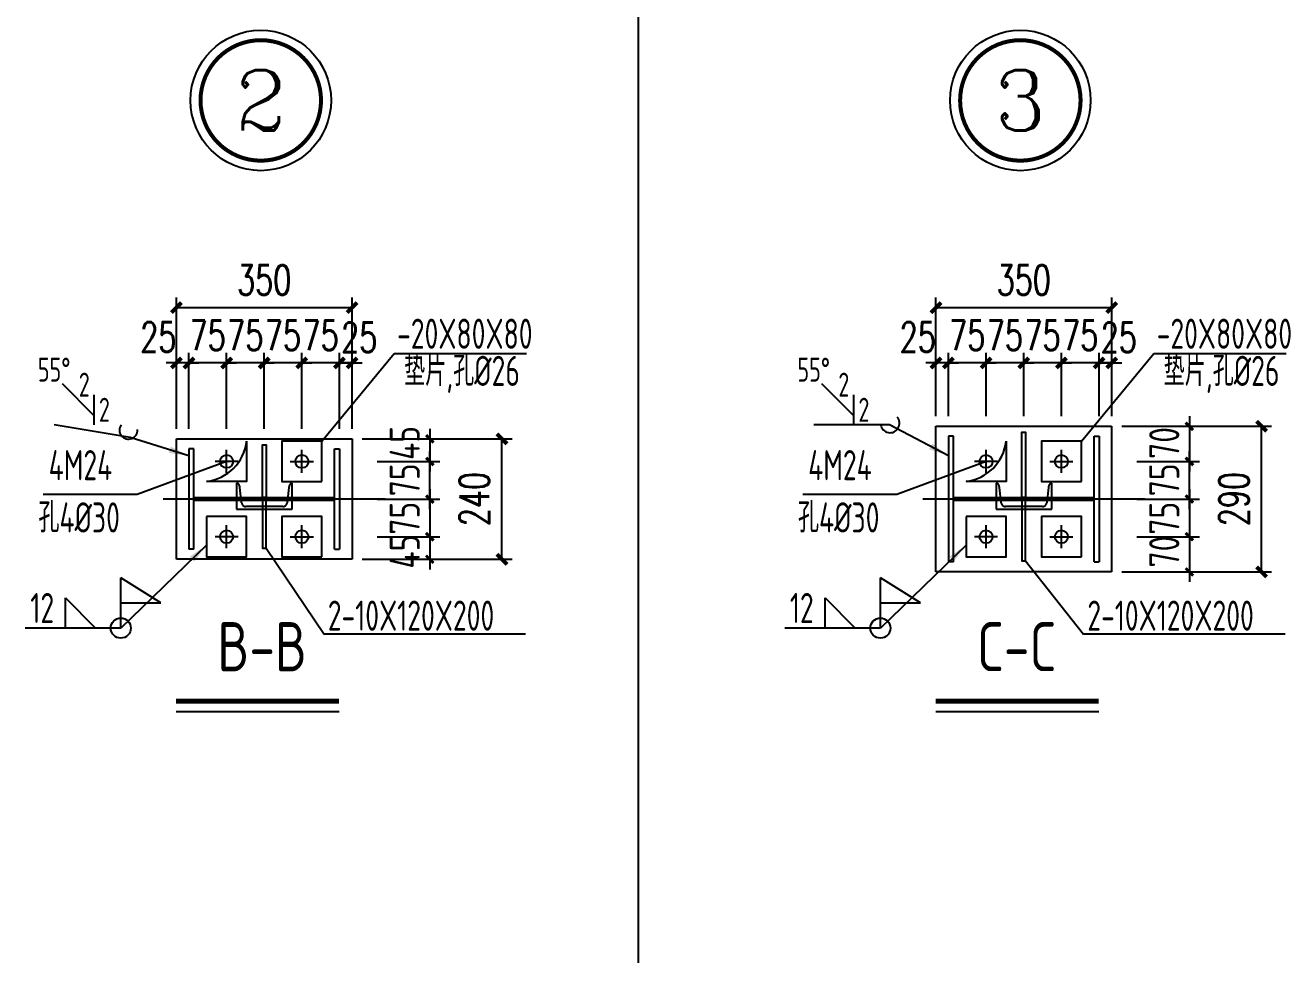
# Model space of a CAD drawing. Extents: x 180850 to 1399066, y 48356 to 327880.
# Drawn here: x 1361538 to 1374140, y 181713 to 191050 of the extents above; entities that cross this region are included whole.
import ezdxf
from ezdxf.enums import TextEntityAlignment as Align

# ---------------------------------------------------------------- set-up
doc = ezdxf.new("R2010")
doc.units = 0
doc.header["$LTSCALE"] = 1000
doc.linetypes.add('ACAD_ISO02W100', pattern=[15, 12, -3])
for name, color, linetype in [('AXIS', 3, 'Continuous'), ('DOTE', 1, 'Continuous'), ('GZ', 50, 'Continuous'), ('HfText', 7, 'Continuous'), ('NUM', 7, 'Continuous'), ('PUB_TEXT', 7, 'Continuous'), ('PZ', 202, 'Continuous'), ('TEXT', 7, 'Continuous'), ('THIN', 7, 'Continuous'), ('WELD', 7, 'Continuous'), ('引线', 3, 'Continuous'), ('虚线', 4, 'ACAD_ISO02W100')]:
    doc.layers.add(name, color=color, linetype=linetype)
doc.styles.add('_TCH_DIM_T3', font='SIMPLEX', dxfattribs={"width": 0.705882, "bigfont": 'GBCBIG'})
doc.styles.add('C', font='tssdeng.shx', dxfattribs={"height": 3, "bigfont": 'tssdchn.shx'})
doc.styles.add('COMPLEX', font='COMPLEX')
doc.styles.get("Standard").update_dxf_attribs({"font": 'gbenor.shx', "bigfont": 'gbcbig.shx'})
doc.styles.add('TSSD_Dimension', font='Tssdeng.shx', dxfattribs={"width": 0.8, "bigfont": 'hztxt.shx'})
doc.styles.add('TSSD_Label', font='tssdeng.shx', dxfattribs={"width": 0.7, "bigfont": 'hztxt.shx'})
doc.styles.add('TSSD_Norm', font='tssdeng.shx', dxfattribs={"bigfont": 'hztxt.shx'})
doc.styles.add('TSSD_Num', font='Tssdeng.shx', dxfattribs={"width": 0.7, "bigfont": 'hztxt.shx'})
doc.dimstyles.new('TCH_100_5', dxfattribs={"dimtxt": 297.5, "dimasz": 100, "dimexe": 100, "dimexo": 100, "dimgap": 126.25, "dimtad": 1, "dimdec": 0, "dimlfac": 0.2, "dimzin": 0, "dimdsep": 46, "dimtxsty": '_TCH_DIM_T3', "dimblk": 'ARCHTICK', "dimcen": 0.09, "dimclrd": 126, "dimclre": 126, "dimclrt": 7, "dimazin": 2, "dimtfac": 1, "dimtdec": 0, "dimtix": 1, "dimtmove": 2, "dimatfit": 3, "dimfxl": 1, "dimtolj": 1, "dimtzin": 0, "dimarcsym": 0})
doc.dimstyles.new('TSSD_20_100', dxfattribs={"dimtxt": 300, "dimasz": 75, "dimexe": 100, "dimexo": 250, "dimgap": 100, "dimtad": 1, "dimdec": 0, "dimlfac": 0.2, "dimzin": 0, "dimdsep": 46, "dimtxsty": 'TSSD_Dimension', "dimblk": 'ARCHTICK', "dimcen": 0, "dimdle": 100, "dimclrt": 7, "dimadec": 0, "dimazin": 0, "dimtfac": 1, "dimtdec": 0, "dimtix": 1, "dimtmove": 2, "dimatfit": 3, "dimfxl": 1, "dimtolj": 1, "dimtzin": 0, "dimarcsym": 0})
doc.dimstyles.new('TSSD_LEADER_STYLE_200.0', dxfattribs={"dimtxt": 0.18, "dimasz": 200, "dimexe": 0.18, "dimexo": 0.0625, "dimgap": 0.09, "dimtad": 0, "dimtih": 1, "dimtoh": 1, "dimdec": 4, "dimzin": 0, "dimdsep": 46, "dimtxsty": 'Standard', "dimcen": 0.09, "dimadec": 0, "dimazin": 0, "dimtfac": 1, "dimtdec": 4, "dimtofl": 0, "dimtmove": 0, "dimatfit": 3, "dimfxl": 1, "dimtolj": 1, "dimtzin": 0, "dimarcsym": 0})

# ---------------------------------------------------------------- blocks, each defined once
blk = doc.blocks.new('ts_idx2')
at = {"color": 0, "linetype": 'ByBlock', "lineweight": -2, "const_width": 0.0333}
blk.add_lwpolyline([(-0.5, 0, 1), (0.5, 0, 1)], format="xyb", close=True, dxfattribs=at)
at = {"color": 0, "linetype": 'ByBlock', "lineweight": -2}
blk.add_circle((0, 0), 0.583, dxfattribs=at)
at = {"color": 0, "linetype": 'ByBlock', "lineweight": -2, "style": 'TSSD_Num', "width": 0.7}
blk.add_attdef('A', text='', height=0.5, dxfattribs=at).set_placement((0, 0), align=Align.MIDDLE_CENTER)
blk = doc.blocks.new('_WELD001')
at = {"linetype": 'ByBlock'}
h = blk.add_hatch(color=0, dxfattribs=at)
h.paths.add_polyline_path([(0.8, 0.5), (0, 1), (0, 0.5)], flags=16)
edge = h.paths.add_edge_path()
edge.add_line((0.8, 0.5), (0, 1))
edge.add_line((0, 0.5), (0.8, 0.5))
edge.add_line((0, 0), (0, 1))
at = {"color": 0, "linetype": 'ByBlock'}
for p, q in [((0, 0), (0, 1)), ((0.8, 0.5), (0, 1)), ((0, 0.5), (0.8, 0.5))]:
    blk.add_line(p, q, dxfattribs=at)
blk = doc.blocks.new('_WELD003')
at = {"color": 0, "linetype": 'ByBlock'}
blk.add_circle((0, 0), 0.5, dxfattribs=at)
blk = doc.blocks.new('_WELD004')
at = {"color": 0, "linetype": 'ByBlock'}
for p, q in [((0, 1), (1, 0)), ((0, 0), (0, 1))]:
    blk.add_line(p, q, dxfattribs=at)
blk = doc.blocks.new('_ArchTick')
at = {"color": 0, "linetype": 'ByBlock', "const_width": 0.4}
blk.add_lwpolyline([(-0.5, -0.5), (0.5, 0.5)], dxfattribs=at)
blk = doc.blocks.new('*D279')
at = {"layer": 'AXIS', "color": 126, "linetype": 'ByBlock', "lineweight": -2, "transparency": 16777216}
for p, q in [((1363542, 187031), (1363542, 187787)), ((1363917, 187031), (1363917, 187787)), ((1363542, 187687), (1363442, 187687)), ((1363917, 187687), (1363542, 187687)), ((1363917, 187687), (1364017, 187687))]:
    blk.add_line(p, q, dxfattribs=at)
at = {"layer": 'Defpoints', "color": 0, "linetype": 'ByBlock', "transparency": 16777216}
for p in [(1363542, 187687), (1363542, 186931), (1363917, 186931)]:
    blk.add_point(p, dxfattribs=at)
at = {"layer": 'AXIS', "color": 126, "linetype": 'ByBlock', "lineweight": -2, "transparency": 16777216, "xscale": 100, "yscale": 100, "zscale": 100}
blk.add_blockref('_ArchTick', (1363542, 187687), dxfattribs=at)
at = {"layer": 'AXIS', "color": 126, "linetype": 'ByBlock', "lineweight": -2, "transparency": 16777216, "xscale": 100, "yscale": 100, "zscale": 100, "rotation": 180}
blk.add_blockref('_ArchTick', (1363917, 187687), dxfattribs=at)
at = {"layer": 'AXIS', "color": 7, "linetype": 'ByBlock', "transparency": 16777216, "insert": (1363729, 187962), "char_height": 297.5, "attachment_point": 5, "style": '_TCH_DIM_T3'}
blk.add_mtext('\\A1;75', dxfattribs=at)
blk = doc.blocks.new('*D280')
at = {"layer": 'AXIS', "color": 126, "linetype": 'ByBlock', "lineweight": -2, "transparency": 16777216}
for p, q in [((1363042, 187031), (1363042, 188338)), ((1364792, 187031), (1364792, 188338)), ((1363042, 188238), (1364792, 188238))]:
    blk.add_line(p, q, dxfattribs=at)
at = {"layer": 'Defpoints', "color": 0, "linetype": 'ByBlock', "transparency": 16777216}
for p in [(1364792, 188238), (1363042, 186931), (1364792, 186931)]:
    blk.add_point(p, dxfattribs=at)
at = {"layer": 'AXIS', "color": 126, "linetype": 'ByBlock', "lineweight": -2, "transparency": 16777216, "xscale": 100, "yscale": 100, "zscale": 100, "rotation": 180}
blk.add_blockref('_ArchTick', (1363042, 188238), dxfattribs=at)
at = {"layer": 'AXIS', "color": 126, "linetype": 'ByBlock', "lineweight": -2, "transparency": 16777216, "xscale": 100, "yscale": 100, "zscale": 100}
blk.add_blockref('_ArchTick', (1364792, 188238), dxfattribs=at)
at = {"layer": 'AXIS', "color": 7, "linetype": 'ByBlock', "transparency": 16777216, "insert": (1363917, 188513), "char_height": 297.5, "attachment_point": 5, "style": '_TCH_DIM_T3'}
blk.add_mtext('\\A1;350', dxfattribs=at)
blk = doc.blocks.new('*D281')
at = {"layer": 'AXIS', "color": 126, "linetype": 'ByBlock', "lineweight": -2, "transparency": 16777216}
for p, q in [((1363042, 187031), (1363042, 187787)), ((1363167, 187031), (1363167, 187787)), ((1363042, 187687), (1362942, 187687)), ((1363167, 187687), (1363042, 187687)), ((1363167, 187687), (1363267, 187687))]:
    blk.add_line(p, q, dxfattribs=at)
at = {"layer": 'Defpoints', "color": 0, "linetype": 'ByBlock', "transparency": 16777216}
for p in [(1363042, 187687), (1363042, 186931), (1363167, 186931)]:
    blk.add_point(p, dxfattribs=at)
at = {"layer": 'AXIS', "color": 126, "linetype": 'ByBlock', "lineweight": -2, "transparency": 16777216, "xscale": 100, "yscale": 100, "zscale": 100}
blk.add_blockref('_ArchTick', (1363042, 187687), dxfattribs=at)
at = {"layer": 'AXIS', "color": 126, "linetype": 'ByBlock', "lineweight": -2, "transparency": 16777216, "xscale": 100, "yscale": 100, "zscale": 100, "rotation": 180}
blk.add_blockref('_ArchTick', (1363167, 187687), dxfattribs=at)
at = {"layer": 'AXIS', "color": 7, "linetype": 'ByBlock', "transparency": 16777216, "insert": (1362862, 187945), "char_height": 297.5, "attachment_point": 5, "style": '_TCH_DIM_T3'}
blk.add_mtext('\\A1;25', dxfattribs=at)
blk = doc.blocks.new('*D282')
at = {"layer": 'AXIS', "color": 126, "linetype": 'ByBlock', "lineweight": -2, "transparency": 16777216}
for p, q in [((1364667, 187031), (1364667, 187787)), ((1364792, 187031), (1364792, 187787)), ((1364667, 187687), (1364567, 187687)), ((1364792, 187687), (1364667, 187687)), ((1364792, 187687), (1364892, 187687))]:
    blk.add_line(p, q, dxfattribs=at)
at = {"layer": 'Defpoints', "color": 0, "linetype": 'ByBlock', "transparency": 16777216}
for p in [(1364667, 187687), (1364667, 186931), (1364792, 186931)]:
    blk.add_point(p, dxfattribs=at)
at = {"layer": 'AXIS', "color": 126, "linetype": 'ByBlock', "lineweight": -2, "transparency": 16777216, "xscale": 100, "yscale": 100, "zscale": 100}
blk.add_blockref('_ArchTick', (1364667, 187687), dxfattribs=at)
at = {"layer": 'AXIS', "color": 126, "linetype": 'ByBlock', "lineweight": -2, "transparency": 16777216, "xscale": 100, "yscale": 100, "zscale": 100, "rotation": 180}
blk.add_blockref('_ArchTick', (1364792, 187687), dxfattribs=at)
at = {"layer": 'AXIS', "color": 7, "linetype": 'ByBlock', "transparency": 16777216, "insert": (1364863, 187942), "char_height": 297.5, "attachment_point": 5, "style": '_TCH_DIM_T3'}
blk.add_mtext('\\A1;25', dxfattribs=at)
blk = doc.blocks.new('*D283')
at = {"layer": 'AXIS', "color": 126, "linetype": 'ByBlock', "lineweight": -2, "transparency": 16777216}
for p, q in [((1363917, 187031), (1363917, 187787)), ((1364292, 187031), (1364292, 187787)), ((1363917, 187687), (1363817, 187687)), ((1364292, 187687), (1363917, 187687)), ((1364292, 187687), (1364392, 187687))]:
    blk.add_line(p, q, dxfattribs=at)
at = {"layer": 'Defpoints', "color": 0, "linetype": 'ByBlock', "transparency": 16777216}
for p in [(1363917, 187687), (1363917, 186931), (1364292, 186931)]:
    blk.add_point(p, dxfattribs=at)
at = {"layer": 'AXIS', "color": 126, "linetype": 'ByBlock', "lineweight": -2, "transparency": 16777216, "xscale": 100, "yscale": 100, "zscale": 100}
blk.add_blockref('_ArchTick', (1363917, 187687), dxfattribs=at)
at = {"layer": 'AXIS', "color": 126, "linetype": 'ByBlock', "lineweight": -2, "transparency": 16777216, "xscale": 100, "yscale": 100, "zscale": 100, "rotation": 180}
blk.add_blockref('_ArchTick', (1364292, 187687), dxfattribs=at)
at = {"layer": 'AXIS', "color": 7, "linetype": 'ByBlock', "transparency": 16777216, "insert": (1364104, 187962), "char_height": 297.5, "attachment_point": 5, "style": '_TCH_DIM_T3'}
blk.add_mtext('\\A1;75', dxfattribs=at)
blk = doc.blocks.new('*D284')
at = {"layer": 'AXIS', "color": 126, "linetype": 'ByBlock', "lineweight": -2, "transparency": 16777216}
for p, q in [((1363167, 187031), (1363167, 187787)), ((1363542, 187031), (1363542, 187787)), ((1363167, 187687), (1363067, 187687)), ((1363542, 187687), (1363167, 187687)), ((1363542, 187687), (1363642, 187687))]:
    blk.add_line(p, q, dxfattribs=at)
at = {"layer": 'Defpoints', "color": 0, "linetype": 'ByBlock', "transparency": 16777216}
for p in [(1363167, 187687), (1363167, 186931), (1363542, 186931)]:
    blk.add_point(p, dxfattribs=at)
at = {"layer": 'AXIS', "color": 126, "linetype": 'ByBlock', "lineweight": -2, "transparency": 16777216, "xscale": 100, "yscale": 100, "zscale": 100}
blk.add_blockref('_ArchTick', (1363167, 187687), dxfattribs=at)
at = {"layer": 'AXIS', "color": 126, "linetype": 'ByBlock', "lineweight": -2, "transparency": 16777216, "xscale": 100, "yscale": 100, "zscale": 100, "rotation": 180}
blk.add_blockref('_ArchTick', (1363542, 187687), dxfattribs=at)
at = {"layer": 'AXIS', "color": 7, "linetype": 'ByBlock', "transparency": 16777216, "insert": (1363354, 187962), "char_height": 297.5, "attachment_point": 5, "style": '_TCH_DIM_T3'}
blk.add_mtext('\\A1;75', dxfattribs=at)
blk = doc.blocks.new('*D285')
at = {"layer": 'AXIS', "color": 126, "linetype": 'ByBlock', "lineweight": -2, "transparency": 16777216}
for p, q in [((1364292, 187031), (1364292, 187787)), ((1364667, 187031), (1364667, 187787)), ((1364292, 187687), (1364192, 187687)), ((1364667, 187687), (1364292, 187687)), ((1364667, 187687), (1364767, 187687))]:
    blk.add_line(p, q, dxfattribs=at)
at = {"layer": 'Defpoints', "color": 0, "linetype": 'ByBlock', "transparency": 16777216}
for p in [(1364292, 187687), (1364292, 186931), (1364667, 186931)]:
    blk.add_point(p, dxfattribs=at)
at = {"layer": 'AXIS', "color": 126, "linetype": 'ByBlock', "lineweight": -2, "transparency": 16777216, "xscale": 100, "yscale": 100, "zscale": 100}
blk.add_blockref('_ArchTick', (1364292, 187687), dxfattribs=at)
at = {"layer": 'AXIS', "color": 126, "linetype": 'ByBlock', "lineweight": -2, "transparency": 16777216, "xscale": 100, "yscale": 100, "zscale": 100, "rotation": 180}
blk.add_blockref('_ArchTick', (1364667, 187687), dxfattribs=at)
at = {"layer": 'AXIS', "color": 7, "linetype": 'ByBlock', "transparency": 16777216, "insert": (1364479, 187962), "char_height": 297.5, "attachment_point": 5, "style": '_TCH_DIM_T3'}
blk.add_mtext('\\A1;75', dxfattribs=at)
blk = doc.blocks.new('*D286')
at = {"layer": 'AXIS', "color": 0, "linetype": 'ByBlock', "lineweight": -2, "transparency": 16777216}
for p, q in [((1365566, 186056), (1365566, 185631)), ((1365042, 185956), (1365666, 185956)), ((1365042, 185731), (1365666, 185731))]:
    blk.add_line(p, q, dxfattribs=at)
at = {"layer": 'Defpoints', "color": 0, "linetype": 'ByBlock', "transparency": 16777216}
for p in [(1364792, 185956), (1364792, 185731), (1365566, 185731)]:
    blk.add_point(p, dxfattribs=at)
at = {"layer": 'AXIS', "color": 0, "linetype": 'ByBlock', "lineweight": -2, "transparency": 16777216, "xscale": 75, "yscale": 75, "zscale": 75}
for p, rotation in [((1365566, 185956), 90), ((1365566, 185731), 270)]:
    blk.add_blockref('_ArchTick', p, dxfattribs=dict(at, rotation=rotation))
at = {"layer": 'AXIS', "color": 7, "linetype": 'ByBlock', "transparency": 16777216, "insert": (1365316, 185808), "char_height": 300, "attachment_point": 5, "rotation": 90, "style": 'TSSD_Dimension'}
blk.add_mtext('\\A1;45', dxfattribs=at)
blk = doc.blocks.new('*D287')
at = {"layer": 'AXIS', "color": 0, "linetype": 'ByBlock', "lineweight": -2, "transparency": 16777216}
for p, q in [((1365566, 186231), (1365566, 186806)), ((1365042, 186706), (1365666, 186706)), ((1365042, 186331), (1365666, 186331))]:
    blk.add_line(p, q, dxfattribs=at)
at = {"layer": 'Defpoints', "color": 0, "linetype": 'ByBlock', "transparency": 16777216}
for p in [(1364792, 186706), (1365566, 186706), (1364792, 186331)]:
    blk.add_point(p, dxfattribs=at)
at = {"layer": 'AXIS', "color": 0, "linetype": 'ByBlock', "lineweight": -2, "transparency": 16777216, "xscale": 75, "yscale": 75, "zscale": 75}
for p, rotation in [((1365566, 186706), 90), ((1365566, 186331), 270)]:
    blk.add_blockref('_ArchTick', p, dxfattribs=dict(at, rotation=rotation))
at = {"layer": 'AXIS', "color": 7, "linetype": 'ByBlock', "transparency": 16777216, "insert": (1365316, 186523), "char_height": 300, "attachment_point": 5, "rotation": 90, "style": 'TSSD_Dimension'}
blk.add_mtext('\\A1;75', dxfattribs=at)
blk = doc.blocks.new('_WELD008')
at = {"color": 0, "linetype": 'ByBlock'}
for p, q in [((0, 0.3), (1.061, 1.361)), ((0, 0), (0, 1))]:
    blk.add_line(p, q, dxfattribs=at)
for tag, p in [('C', (1.286, 1.416)), ('B', (0.288, 0.856)), ('A', (-0.303, -0.009))]:
    blk.add_attdef(tag, text='', height=0.8, dxfattribs=at).set_placement(p, align=Align.CENTER)
blk = doc.blocks.new('*D288')
at = {"layer": 'AXIS', "color": 126, "linetype": 'ByBlock', "lineweight": -2, "transparency": 16777216}
for p, q in [((1364892, 186931), (1366385, 186931)), ((1366285, 185731), (1366285, 186931)), ((1364892, 185731), (1366385, 185731))]:
    blk.add_line(p, q, dxfattribs=at)
at = {"layer": 'Defpoints', "color": 0, "linetype": 'ByBlock', "transparency": 16777216}
for p in [(1364792, 186931), (1366285, 186931), (1364792, 185731)]:
    blk.add_point(p, dxfattribs=at)
at = {"layer": 'AXIS', "color": 126, "linetype": 'ByBlock', "lineweight": -2, "transparency": 16777216, "xscale": 100, "yscale": 100, "zscale": 100}
for p, rotation in [((1366285, 186931), 90), ((1366285, 185731), 270)]:
    blk.add_blockref('_ArchTick', p, dxfattribs=dict(at, rotation=rotation))
at = {"layer": 'AXIS', "color": 7, "linetype": 'ByBlock', "transparency": 16777216, "insert": (1366010, 186331), "char_height": 297.5, "attachment_point": 5, "rotation": 90, "style": '_TCH_DIM_T3'}
blk.add_mtext('\\A1;240', dxfattribs=at)
blk = doc.blocks.new('*D289')
at = {"layer": 'AXIS', "color": 0, "linetype": 'ByBlock', "lineweight": -2, "transparency": 16777216}
for p, q in [((1365566, 186431), (1365566, 185856)), ((1365042, 186331), (1365666, 186331)), ((1365042, 185956), (1365666, 185956))]:
    blk.add_line(p, q, dxfattribs=at)
at = {"layer": 'Defpoints', "color": 0, "linetype": 'ByBlock', "transparency": 16777216}
for p in [(1364792, 186331), (1364792, 185956), (1365566, 185956)]:
    blk.add_point(p, dxfattribs=at)
at = {"layer": 'AXIS', "color": 0, "linetype": 'ByBlock', "lineweight": -2, "transparency": 16777216, "xscale": 75, "yscale": 75, "zscale": 75}
for p, rotation in [((1365566, 186331), 90), ((1365566, 185956), 270)]:
    blk.add_blockref('_ArchTick', p, dxfattribs=dict(at, rotation=rotation))
at = {"layer": 'AXIS', "color": 7, "linetype": 'ByBlock', "transparency": 16777216, "insert": (1365316, 186140), "char_height": 300, "attachment_point": 5, "rotation": 90, "style": 'TSSD_Dimension'}
blk.add_mtext('\\A1;75', dxfattribs=at)
blk = doc.blocks.new('*D290')
at = {"layer": 'AXIS', "color": 0, "linetype": 'ByBlock', "lineweight": -2, "transparency": 16777216}
for p, q in [((1365566, 187031), (1365566, 186606)), ((1364917, 186931), (1365666, 186931)), ((1365042, 186706), (1365666, 186706))]:
    blk.add_line(p, q, dxfattribs=at)
at = {"layer": 'Defpoints', "color": 0, "linetype": 'ByBlock', "transparency": 16777216}
for p in [(1364667, 186931), (1364792, 186706), (1365566, 186706)]:
    blk.add_point(p, dxfattribs=at)
at = {"layer": 'AXIS', "color": 0, "linetype": 'ByBlock', "lineweight": -2, "transparency": 16777216, "xscale": 75, "yscale": 75, "zscale": 75}
for p, rotation in [((1365566, 186931), 90), ((1365566, 186706), 270)]:
    blk.add_blockref('_ArchTick', p, dxfattribs=dict(at, rotation=rotation))
at = {"layer": 'AXIS', "color": 7, "linetype": 'ByBlock', "transparency": 16777216, "insert": (1365316, 186890), "char_height": 300, "attachment_point": 5, "rotation": 90, "style": 'TSSD_Dimension'}
blk.add_mtext('\\A1;45', dxfattribs=at)
blk = doc.blocks.new('*D745')
at = {"layer": 'AXIS', "color": 126, "linetype": 'ByBlock', "lineweight": -2, "transparency": 16777216}
for p, q in [((1371107, 187156), (1371107, 187787)), ((1371482, 187156), (1371482, 187787)), ((1371107, 187687), (1371007, 187687)), ((1371482, 187687), (1371107, 187687)), ((1371482, 187687), (1371582, 187687))]:
    blk.add_line(p, q, dxfattribs=at)
at = {"layer": 'Defpoints', "color": 0, "linetype": 'ByBlock', "transparency": 16777216}
for p in [(1371107, 187687), (1371107, 187056), (1371482, 187056)]:
    blk.add_point(p, dxfattribs=at)
at = {"layer": 'AXIS', "color": 126, "linetype": 'ByBlock', "lineweight": -2, "transparency": 16777216, "xscale": 100, "yscale": 100, "zscale": 100}
blk.add_blockref('_ArchTick', (1371107, 187687), dxfattribs=at)
at = {"layer": 'AXIS', "color": 126, "linetype": 'ByBlock', "lineweight": -2, "transparency": 16777216, "xscale": 100, "yscale": 100, "zscale": 100, "rotation": 180}
blk.add_blockref('_ArchTick', (1371482, 187687), dxfattribs=at)
at = {"layer": 'AXIS', "color": 7, "linetype": 'ByBlock', "transparency": 16777216, "insert": (1371294, 187962), "char_height": 297.5, "attachment_point": 5, "style": '_TCH_DIM_T3'}
blk.add_mtext('\\A1;75', dxfattribs=at)
blk = doc.blocks.new('*D746')
at = {"layer": 'AXIS', "color": 126, "linetype": 'ByBlock', "lineweight": -2, "transparency": 16777216}
for p, q in [((1370607, 187156), (1370607, 188338)), ((1372357, 187156), (1372357, 188338)), ((1370607, 188238), (1372357, 188238))]:
    blk.add_line(p, q, dxfattribs=at)
at = {"layer": 'Defpoints', "color": 0, "linetype": 'ByBlock', "transparency": 16777216}
for p in [(1372357, 188238), (1370607, 187056), (1372357, 187056)]:
    blk.add_point(p, dxfattribs=at)
at = {"layer": 'AXIS', "color": 126, "linetype": 'ByBlock', "lineweight": -2, "transparency": 16777216, "xscale": 100, "yscale": 100, "zscale": 100, "rotation": 180}
blk.add_blockref('_ArchTick', (1370607, 188238), dxfattribs=at)
at = {"layer": 'AXIS', "color": 126, "linetype": 'ByBlock', "lineweight": -2, "transparency": 16777216, "xscale": 100, "yscale": 100, "zscale": 100}
blk.add_blockref('_ArchTick', (1372357, 188238), dxfattribs=at)
at = {"layer": 'AXIS', "color": 7, "linetype": 'ByBlock', "transparency": 16777216, "insert": (1371482, 188513), "char_height": 297.5, "attachment_point": 5, "style": '_TCH_DIM_T3'}
blk.add_mtext('\\A1;350', dxfattribs=at)
blk = doc.blocks.new('*D747')
at = {"layer": 'AXIS', "color": 126, "linetype": 'ByBlock', "lineweight": -2, "transparency": 16777216}
for p, q in [((1370607, 187156), (1370607, 187787)), ((1370732, 187156), (1370732, 187787)), ((1370607, 187687), (1370507, 187687)), ((1370732, 187687), (1370607, 187687)), ((1370732, 187687), (1370832, 187687))]:
    blk.add_line(p, q, dxfattribs=at)
at = {"layer": 'Defpoints', "color": 0, "linetype": 'ByBlock', "transparency": 16777216}
for p in [(1370607, 187687), (1370607, 187056), (1370732, 187056)]:
    blk.add_point(p, dxfattribs=at)
at = {"layer": 'AXIS', "color": 126, "linetype": 'ByBlock', "lineweight": -2, "transparency": 16777216, "xscale": 100, "yscale": 100, "zscale": 100}
blk.add_blockref('_ArchTick', (1370607, 187687), dxfattribs=at)
at = {"layer": 'AXIS', "color": 126, "linetype": 'ByBlock', "lineweight": -2, "transparency": 16777216, "xscale": 100, "yscale": 100, "zscale": 100, "rotation": 180}
blk.add_blockref('_ArchTick', (1370732, 187687), dxfattribs=at)
at = {"layer": 'AXIS', "color": 7, "linetype": 'ByBlock', "transparency": 16777216, "insert": (1370426, 187945), "char_height": 297.5, "attachment_point": 5, "style": '_TCH_DIM_T3'}
blk.add_mtext('\\A1;25', dxfattribs=at)
blk = doc.blocks.new('*D748')
at = {"layer": 'AXIS', "color": 126, "linetype": 'ByBlock', "lineweight": -2, "transparency": 16777216}
for p, q in [((1372232, 187156), (1372232, 187787)), ((1372357, 187156), (1372357, 187787)), ((1372232, 187687), (1372132, 187687)), ((1372357, 187687), (1372232, 187687)), ((1372357, 187687), (1372457, 187687))]:
    blk.add_line(p, q, dxfattribs=at)
at = {"layer": 'Defpoints', "color": 0, "linetype": 'ByBlock', "transparency": 16777216}
for p in [(1372232, 187687), (1372232, 187056), (1372357, 187056)]:
    blk.add_point(p, dxfattribs=at)
at = {"layer": 'AXIS', "color": 126, "linetype": 'ByBlock', "lineweight": -2, "transparency": 16777216, "xscale": 100, "yscale": 100, "zscale": 100}
blk.add_blockref('_ArchTick', (1372232, 187687), dxfattribs=at)
at = {"layer": 'AXIS', "color": 126, "linetype": 'ByBlock', "lineweight": -2, "transparency": 16777216, "xscale": 100, "yscale": 100, "zscale": 100, "rotation": 180}
blk.add_blockref('_ArchTick', (1372357, 187687), dxfattribs=at)
at = {"layer": 'AXIS', "color": 7, "linetype": 'ByBlock', "transparency": 16777216, "insert": (1372428, 187942), "char_height": 297.5, "attachment_point": 5, "style": '_TCH_DIM_T3'}
blk.add_mtext('\\A1;25', dxfattribs=at)
blk = doc.blocks.new('*D749')
at = {"layer": 'AXIS', "color": 126, "linetype": 'ByBlock', "lineweight": -2, "transparency": 16777216}
for p, q in [((1371482, 187156), (1371482, 187787)), ((1371857, 187156), (1371857, 187787)), ((1371482, 187687), (1371382, 187687)), ((1371857, 187687), (1371482, 187687)), ((1371857, 187687), (1371957, 187687))]:
    blk.add_line(p, q, dxfattribs=at)
at = {"layer": 'Defpoints', "color": 0, "linetype": 'ByBlock', "transparency": 16777216}
for p in [(1371482, 187687), (1371482, 187056), (1371857, 187056)]:
    blk.add_point(p, dxfattribs=at)
at = {"layer": 'AXIS', "color": 126, "linetype": 'ByBlock', "lineweight": -2, "transparency": 16777216, "xscale": 100, "yscale": 100, "zscale": 100}
blk.add_blockref('_ArchTick', (1371482, 187687), dxfattribs=at)
at = {"layer": 'AXIS', "color": 126, "linetype": 'ByBlock', "lineweight": -2, "transparency": 16777216, "xscale": 100, "yscale": 100, "zscale": 100, "rotation": 180}
blk.add_blockref('_ArchTick', (1371857, 187687), dxfattribs=at)
at = {"layer": 'AXIS', "color": 7, "linetype": 'ByBlock', "transparency": 16777216, "insert": (1371669, 187962), "char_height": 297.5, "attachment_point": 5, "style": '_TCH_DIM_T3'}
blk.add_mtext('\\A1;75', dxfattribs=at)
blk = doc.blocks.new('*D750')
at = {"layer": 'AXIS', "color": 126, "linetype": 'ByBlock', "lineweight": -2, "transparency": 16777216}
for p, q in [((1370732, 187156), (1370732, 187787)), ((1371107, 187156), (1371107, 187787)), ((1370732, 187687), (1370632, 187687)), ((1371107, 187687), (1370732, 187687)), ((1371107, 187687), (1371207, 187687))]:
    blk.add_line(p, q, dxfattribs=at)
at = {"layer": 'Defpoints', "color": 0, "linetype": 'ByBlock', "transparency": 16777216}
for p in [(1370732, 187687), (1370732, 187056), (1371107, 187056)]:
    blk.add_point(p, dxfattribs=at)
at = {"layer": 'AXIS', "color": 126, "linetype": 'ByBlock', "lineweight": -2, "transparency": 16777216, "xscale": 100, "yscale": 100, "zscale": 100}
blk.add_blockref('_ArchTick', (1370732, 187687), dxfattribs=at)
at = {"layer": 'AXIS', "color": 126, "linetype": 'ByBlock', "lineweight": -2, "transparency": 16777216, "xscale": 100, "yscale": 100, "zscale": 100, "rotation": 180}
blk.add_blockref('_ArchTick', (1371107, 187687), dxfattribs=at)
at = {"layer": 'AXIS', "color": 7, "linetype": 'ByBlock', "transparency": 16777216, "insert": (1370919, 187962), "char_height": 297.5, "attachment_point": 5, "style": '_TCH_DIM_T3'}
blk.add_mtext('\\A1;75', dxfattribs=at)
blk = doc.blocks.new('*D751')
at = {"layer": 'AXIS', "color": 126, "linetype": 'ByBlock', "lineweight": -2, "transparency": 16777216}
for p, q in [((1371857, 187156), (1371857, 187787)), ((1372232, 187156), (1372232, 187787)), ((1371857, 187687), (1371757, 187687)), ((1372232, 187687), (1371857, 187687)), ((1372232, 187687), (1372332, 187687))]:
    blk.add_line(p, q, dxfattribs=at)
at = {"layer": 'Defpoints', "color": 0, "linetype": 'ByBlock', "transparency": 16777216}
for p in [(1371857, 187687), (1371857, 187056), (1372232, 187056)]:
    blk.add_point(p, dxfattribs=at)
at = {"layer": 'AXIS', "color": 126, "linetype": 'ByBlock', "lineweight": -2, "transparency": 16777216, "xscale": 100, "yscale": 100, "zscale": 100}
blk.add_blockref('_ArchTick', (1371857, 187687), dxfattribs=at)
at = {"layer": 'AXIS', "color": 126, "linetype": 'ByBlock', "lineweight": -2, "transparency": 16777216, "xscale": 100, "yscale": 100, "zscale": 100, "rotation": 180}
blk.add_blockref('_ArchTick', (1372232, 187687), dxfattribs=at)
at = {"layer": 'AXIS', "color": 7, "linetype": 'ByBlock', "transparency": 16777216, "insert": (1372044, 187962), "char_height": 297.5, "attachment_point": 5, "style": '_TCH_DIM_T3'}
blk.add_mtext('\\A1;75', dxfattribs=at)
blk = doc.blocks.new('*D752')
at = {"layer": 'AXIS', "color": 0, "linetype": 'ByBlock', "lineweight": -2, "transparency": 16777216}
for p, q in [((1373131, 186056), (1373131, 185506)), ((1372607, 185956), (1373231, 185956)), ((1372607, 185606), (1373231, 185606))]:
    blk.add_line(p, q, dxfattribs=at)
at = {"layer": 'Defpoints', "color": 0, "linetype": 'ByBlock', "transparency": 16777216}
for p in [(1372357, 185956), (1372357, 185606), (1373131, 185606)]:
    blk.add_point(p, dxfattribs=at)
at = {"layer": 'AXIS', "color": 0, "linetype": 'ByBlock', "lineweight": -2, "transparency": 16777216, "xscale": 75, "yscale": 75, "zscale": 75}
for p, rotation in [((1373131, 185956), 90), ((1373131, 185606), 270)]:
    blk.add_blockref('_ArchTick', p, dxfattribs=dict(at, rotation=rotation))
at = {"layer": 'AXIS', "color": 7, "linetype": 'ByBlock', "transparency": 16777216, "insert": (1372881, 185808), "char_height": 300, "attachment_point": 5, "rotation": 90, "style": 'TSSD_Dimension'}
blk.add_mtext('\\A1;70', dxfattribs=at)
blk = doc.blocks.new('*D753')
at = {"layer": 'AXIS', "color": 0, "linetype": 'ByBlock', "lineweight": -2, "transparency": 16777216}
for p, q in [((1373131, 186231), (1373131, 186806)), ((1372607, 186706), (1373231, 186706)), ((1372607, 186331), (1373231, 186331))]:
    blk.add_line(p, q, dxfattribs=at)
at = {"layer": 'Defpoints', "color": 0, "linetype": 'ByBlock', "transparency": 16777216}
for p in [(1372357, 186706), (1373131, 186706), (1372357, 186331)]:
    blk.add_point(p, dxfattribs=at)
at = {"layer": 'AXIS', "color": 0, "linetype": 'ByBlock', "lineweight": -2, "transparency": 16777216, "xscale": 75, "yscale": 75, "zscale": 75}
for p, rotation in [((1373131, 186706), 90), ((1373131, 186331), 270)]:
    blk.add_blockref('_ArchTick', p, dxfattribs=dict(at, rotation=rotation))
at = {"layer": 'AXIS', "color": 7, "linetype": 'ByBlock', "transparency": 16777216, "insert": (1372881, 186523), "char_height": 300, "attachment_point": 5, "rotation": 90, "style": 'TSSD_Dimension'}
blk.add_mtext('\\A1;75', dxfattribs=at)
blk = doc.blocks.new('*D754')
at = {"layer": 'AXIS', "color": 126, "linetype": 'ByBlock', "lineweight": -2, "transparency": 16777216}
for p, q in [((1372457, 187056), (1373950, 187056)), ((1373850, 185606), (1373850, 187056)), ((1372457, 185606), (1373950, 185606))]:
    blk.add_line(p, q, dxfattribs=at)
at = {"layer": 'Defpoints', "color": 0, "linetype": 'ByBlock', "transparency": 16777216}
for p in [(1372357, 187056), (1373850, 187056), (1372357, 185606)]:
    blk.add_point(p, dxfattribs=at)
at = {"layer": 'AXIS', "color": 126, "linetype": 'ByBlock', "lineweight": -2, "transparency": 16777216, "xscale": 100, "yscale": 100, "zscale": 100}
for p, rotation in [((1373850, 187056), 90), ((1373850, 185606), 270)]:
    blk.add_blockref('_ArchTick', p, dxfattribs=dict(at, rotation=rotation))
at = {"layer": 'AXIS', "color": 7, "linetype": 'ByBlock', "transparency": 16777216, "insert": (1373575, 186331), "char_height": 297.5, "attachment_point": 5, "rotation": 90, "style": '_TCH_DIM_T3'}
blk.add_mtext('\\A1;290', dxfattribs=at)
blk = doc.blocks.new('*D755')
at = {"layer": 'AXIS', "color": 0, "linetype": 'ByBlock', "lineweight": -2, "transparency": 16777216}
for p, q in [((1373131, 186431), (1373131, 185856)), ((1372607, 186331), (1373231, 186331)), ((1372607, 185956), (1373231, 185956))]:
    blk.add_line(p, q, dxfattribs=at)
at = {"layer": 'Defpoints', "color": 0, "linetype": 'ByBlock', "transparency": 16777216}
for p in [(1372357, 186331), (1372357, 185956), (1373131, 185956)]:
    blk.add_point(p, dxfattribs=at)
at = {"layer": 'AXIS', "color": 0, "linetype": 'ByBlock', "lineweight": -2, "transparency": 16777216, "xscale": 75, "yscale": 75, "zscale": 75}
for p, rotation in [((1373131, 186331), 90), ((1373131, 185956), 270)]:
    blk.add_blockref('_ArchTick', p, dxfattribs=dict(at, rotation=rotation))
at = {"layer": 'AXIS', "color": 7, "linetype": 'ByBlock', "transparency": 16777216, "insert": (1372881, 186140), "char_height": 300, "attachment_point": 5, "rotation": 90, "style": 'TSSD_Dimension'}
blk.add_mtext('\\A1;75', dxfattribs=at)
blk = doc.blocks.new('*D756')
at = {"layer": 'AXIS', "color": 0, "linetype": 'ByBlock', "lineweight": -2, "transparency": 16777216}
for p, q in [((1373131, 187156), (1373131, 186606)), ((1372607, 187056), (1373231, 187056)), ((1372607, 186706), (1373231, 186706))]:
    blk.add_line(p, q, dxfattribs=at)
at = {"layer": 'Defpoints', "color": 0, "linetype": 'ByBlock', "transparency": 16777216}
for p in [(1372357, 187056), (1372357, 186706), (1373131, 186706)]:
    blk.add_point(p, dxfattribs=at)
at = {"layer": 'AXIS', "color": 0, "linetype": 'ByBlock', "lineweight": -2, "transparency": 16777216, "xscale": 75, "yscale": 75, "zscale": 75}
for p, rotation in [((1373131, 187056), 90), ((1373131, 186706), 270)]:
    blk.add_blockref('_ArchTick', p, dxfattribs=dict(at, rotation=rotation))
at = {"layer": 'AXIS', "color": 7, "linetype": 'ByBlock', "transparency": 16777216, "insert": (1372881, 186890), "char_height": 300, "attachment_point": 5, "rotation": 90, "style": 'TSSD_Dimension'}
blk.add_mtext('\\A1;70', dxfattribs=at)

msp = doc.modelspace()

# ---------------------------------------------------------------- linework, layer by layer
at = {"layer": 'AXIS'}
msp.add_line((1367642.62, 197803.17), (1367642.62, 181713.13), dxfattribs=at)
at = {"layer": 'AXIS', "linetype": 'ByBlock'}
for p, q in [((1365122.74, 186331.26), (1362910.64, 186331.26)), ((1372687.42, 186331.26), (1370475.32, 186331.26))]:
    msp.add_line(p, q, dxfattribs=at)
at = {"layer": 'DOTE'}
for p, q in [((1363541.84, 186591.26), (1363541.84, 186821.26)), ((1364291.84, 186591.26), (1364291.84, 186821.26)), ((1371106.51, 186591.26), (1371106.51, 186821.26)), ((1371856.51, 186591.26), (1371856.51, 186821.26)), ((1363656.84, 186706.26), (1363426.84, 186706.26)), ((1364176.84, 186706.26), (1364406.84, 186706.26)), ((1371221.51, 186706.26), (1370991.51, 186706.26)), ((1371741.51, 186706.26), (1371971.51, 186706.26)), ((1363541.84, 185841.26), (1363541.84, 186071.26)), ((1364291.84, 185841.26), (1364291.84, 186071.26)), ((1371106.51, 185841.26), (1371106.51, 186071.26)), ((1371856.51, 185841.26), (1371856.51, 186071.26)), ((1363656.84, 185956.26), (1363426.84, 185956.26)), ((1364176.84, 185956.26), (1364406.84, 185956.26)), ((1371221.51, 185956.26), (1370991.51, 185956.26)), ((1371741.51, 185956.26), (1371971.51, 185956.26))]:
    msp.add_line(p, q, dxfattribs=at)
at = {"layer": 'GZ'}
for p, q in [((1370781.51, 186956.26), (1370731.51, 186956.26)), ((1370731.51, 186956.26), (1370731.51, 185706.26)), ((1370781.51, 185706.26), (1370781.51, 186956.26)), ((1372181.51, 186956.26), (1372231.51, 186956.26)), ((1372181.51, 185706.26), (1372181.51, 186956.26)), ((1372231.51, 186956.26), (1372231.51, 185706.26)), ((1363216.84, 186831.26), (1363166.84, 186831.26)), ((1363166.84, 186831.26), (1363166.84, 185831.26)), ((1363216.84, 185831.26), (1363216.84, 186831.26)), ((1364616.84, 186831.26), (1364666.84, 186831.26)), ((1364616.84, 185831.26), (1364616.84, 186831.26)), ((1364666.84, 186831.26), (1364666.84, 185831.26)), ((1363216.84, 186346.26), (1364616.84, 186346.26)), ((1364616.84, 186316.26), (1363216.84, 186316.26)), ((1370781.51, 186346.26), (1372181.51, 186346.26)), ((1372181.51, 186316.26), (1370781.51, 186316.26)), ((1363216.84, 185831.26), (1363166.84, 185831.26)), ((1364616.84, 185831.26), (1364666.84, 185831.26)), ((1370781.51, 185706.26), (1370731.51, 185706.26)), ((1372181.51, 185706.26), (1372231.51, 185706.26))]:
    msp.add_line(p, q, dxfattribs=at)
for points in [[(1363741.84, 186906.26), (1363741.84, 186506.26), (1363341.84, 186506.26)], [(1371306.51, 186906.26), (1371306.51, 186506.26), (1370906.51, 186506.26)]]:
    msp.add_lwpolyline(points, dxfattribs=at)
for points in [[(1364491.84, 186506.26), (1364491.84, 186906.26), (1364091.84, 186906.26), (1364091.84, 186506.26)], [(1372056.51, 186506.26), (1372056.51, 186906.26), (1371656.51, 186906.26), (1371656.51, 186506.26)], [(1363341.84, 186156.26), (1363341.84, 185756.26), (1363741.84, 185756.26), (1363741.84, 186156.26)], [(1364491.84, 185756.26), (1364491.84, 186156.26), (1364091.84, 186156.26), (1364091.84, 185756.26)], [(1370906.51, 186156.26), (1370906.51, 185756.26), (1371306.51, 185756.26), (1371306.51, 186156.26)], [(1372056.51, 185756.26), (1372056.51, 186156.26), (1371656.51, 186156.26), (1371656.51, 185756.26)]]:
    msp.add_lwpolyline(points, close=True, dxfattribs=at)
for centre in [(1363541.84, 186706.26), (1364291.84, 186706.26), (1371106.51, 186706.26), (1371856.51, 186706.26), (1363541.84, 185956.26), (1364291.84, 185956.26), (1371106.51, 185956.26), (1371856.51, 185956.26)]:
    msp.add_circle(centre, 65, dxfattribs=at)
for centre in [(1363287.11, 186960.98), (1370851.79, 186960.98)]:
    msp.add_arc(centre, 458, 276.862015, 353.137985, dxfattribs=at)
at = {"layer": 'NUM', "const_width": 50}
for points in [[(1363039.71, 184316.57), (1364663.27, 184316.57)], [(1370604.39, 184316.57), (1372227.95, 184316.57)]]:
    msp.add_lwpolyline(points, dxfattribs=at)
at = {"layer": 'PZ'}
for p, q in [((1370606.51, 187056.26), (1372356.51, 187056.26)), ((1370606.51, 185606.26), (1370606.51, 187056.26)), ((1372356.51, 187056.26), (1372356.51, 185606.26)), ((1363041.84, 186931.26), (1364791.84, 186931.26)), ((1363041.84, 185731.26), (1363041.84, 186931.26)), ((1364791.84, 186931.26), (1364791.84, 185731.26)), ((1364791.84, 185731.26), (1363041.84, 185731.26)), ((1372356.51, 185606.26), (1370606.51, 185606.26))]:
    msp.add_line(p, q, dxfattribs=at)
for points in [[(1371463.35, 186346.26), (1371463.35, 186996.26), (1371499.67, 186996.26), (1371499.67, 186346.26)], [(1363898.67, 186346.26), (1363898.67, 186871.26), (1363935, 186871.26), (1363935, 186346.26)], [(1363898.67, 186316.26), (1363898.67, 185841.26), (1363935, 185841.26), (1363935, 186316.26)], [(1371463.35, 186316.26), (1371463.35, 185716.26), (1371499.67, 185716.26), (1371499.67, 186316.26)]]:
    msp.add_lwpolyline(points, close=True, dxfattribs=at)
at = {"layer": 'THIN', "linetype": 'ByBlock'}
for points in [[(1363039.71, 184216.57), (1364663.27, 184216.57)], [(1370604.39, 184216.57), (1372227.95, 184216.57)]]:
    msp.add_lwpolyline(points, dxfattribs=at)
at = {"layer": 'WELD'}
for p, q in [((1362581.18, 186945.44), (1361824.68, 187070.44)), ((1370145.85, 187070.44), (1369389.36, 187070.44)), ((1362488.81, 185046), (1361537.51, 185046)), ((1370053.49, 185046), (1369102.18, 185046))]:
    msp.add_line(p, q, dxfattribs=at)
for centre, radius, start, end in [((1370149.24, 187086.36), 94.51, 189.698525, 40.421821), ((1362565.93, 187018.8), 90.67, 145.280235, 2.427962)]:
    msp.add_arc(centre, radius, start, end, dxfattribs=at)
at = {"layer": '引线'}
for p, q in [((1364491.84, 186906.26), (1365210.69, 187782.62)), ((1365210.69, 187782.62), (1366530.51, 187782.62)), ((1372056.51, 186906.26), (1372775.37, 187782.62)), ((1372775.37, 187782.62), (1374095.18, 187782.62)), ((1363541.84, 186706.26), (1362652.34, 186376.93)), ((1371106.51, 186706.26), (1370217.01, 186376.93)), ((1362652.34, 186376.93), (1361715.22, 186376.93)), ((1370217.01, 186376.93), (1369279.9, 186376.93)), ((1363935, 185841.26), (1364512.87, 184985.34)), ((1371499.67, 185716.26), (1372077.55, 184985.34)), ((1366519.34, 184985.34), (1364512.87, 184985.34)), ((1374084.01, 184985.34), (1372077.55, 184985.34))]:
    msp.add_line(p, q, dxfattribs=at)
at = {"layer": '虚线'}
for points in [[(1363956.26, 186229.7), (1364196.26, 186229.7), (1364196.26, 186490.7), (1364184.55, 186490.7, 0.22513565), (1364163.28, 186446.45), (1364145.66, 186295.2, -0.38531359), (1364103.12, 186256.7), (1363734.4, 186256.7, -0.38531359), (1363691.86, 186295.2), (1363674.23, 186446.45, 0.22513565), (1363652.96, 186490.7), (1363641.26, 186490.7), (1363641.26, 186229.7)], [(1371520.93, 186229.7), (1371760.93, 186229.7), (1371760.93, 186490.7), (1371749.23, 186490.7, 0.22513565), (1371727.96, 186446.45), (1371710.33, 186295.2, -0.38531359), (1371667.79, 186256.7), (1371299.07, 186256.7, -0.38531359), (1371256.53, 186295.2), (1371238.91, 186446.45, 0.22513565), (1371217.64, 186490.7), (1371205.93, 186490.7), (1371205.93, 186229.7)]]:
    msp.add_lwpolyline(points, format="xyb", close=True, dxfattribs=at)

# ---------------------------------------------------------------- block references
at = {"layer": 'AXIS'}
ref = msp.add_blockref('ts_idx2', (1363882.73, 190301.59), dxfattribs=dict(at, xscale=1200, yscale=1200, zscale=1200))
ref.add_attrib('9', '2', dxfattribs={"layer": 'THIN', "height": 600, "style": 'COMPLEX'}).set_placement((1363882.73, 190301.59), align=Align.MIDDLE_CENTER)
ref = msp.add_blockref('ts_idx2', (1371447.4, 190301.59), dxfattribs=dict(at, xscale=1200, yscale=1200, zscale=1200))
ref.add_attrib('9', '3', dxfattribs={"layer": 'THIN', "height": 600, "style": 'COMPLEX'}).set_placement((1371447.4, 190301.59), align=Align.MIDDLE_CENTER)
at = {"layer": 'WELD'}
ref = msp.add_blockref('_WELD008', (1362224.68, 187070.44), dxfattribs=dict(at, xscale=-300, yscale=300, zscale=300))
ref.add_attrib('2', '2', dxfattribs={"height": 240, "style": 'TSSD_Label', "width": 0.7}).set_placement((1362124.68, 187470.44), align=Align.MIDDLE_CENTER)
ref.add_attrib('2', '2', dxfattribs={"height": 240, "style": 'TSSD_Label', "width": 0.7}).set_placement((1362324.68, 187220.44), align=Align.MIDDLE_CENTER)
ref.add_attrib('55%%d', '55%%d', dxfattribs={"height": 240, "style": 'TSSD_Label', "width": 0.7}).set_placement((1361824.68, 187620.44), align=Align.MIDDLE_CENTER)
ref = msp.add_blockref('_WELD008', (1369789.36, 187070.44), dxfattribs=dict(at, xscale=-300, yscale=300, zscale=300))
ref.add_attrib('2', '2', dxfattribs={"height": 240, "style": 'TSSD_Label', "width": 0.7}).set_placement((1369689.36, 187470.44), align=Align.MIDDLE_CENTER)
ref.add_attrib('2', '2', dxfattribs={"height": 240, "style": 'TSSD_Label', "width": 0.7}).set_placement((1369889.36, 187220.44), align=Align.MIDDLE_CENTER)
ref.add_attrib('55%%d', '55%%d', dxfattribs={"height": 240, "style": 'TSSD_Label', "width": 0.7}).set_placement((1369389.36, 187620.44), align=Align.MIDDLE_CENTER)
for name, p, xscale, yscale, zscale in [('_WELD001', (1362488.81, 185046), 500, 500, 500), ('_WELD001', (1370053.49, 185046), 500, 500, 500), ('_WELD004', (1361937.51, 185046), 300, 300, 300), ('_WELD004', (1369502.18, 185046), 300, 300, 300), ('_WELD003', (1362488.81, 185046), 200, 200, 200), ('_WELD003', (1370053.49, 185046), 200, 200, 200)]:
    msp.add_blockref(name, p, dxfattribs=dict(at, xscale=xscale, yscale=yscale, zscale=zscale))

# ---------------------------------------------------------------- texts
at = {"layer": 'HfText', "style": 'TSSD_Label', "width": 0.7}
for p in [(1361587.51, 185096), (1369152.18, 185096)]:
    msp.add_text('12', height=300, dxfattribs=at).set_placement(p)
at = {"layer": 'PUB_TEXT', "style": 'C', "width": 0.8}
for s, p in [('B-B', (1363450.63, 184468.95)), ('C-C', (1371015.3, 184468.95))]:
    msp.add_text(s, height=490, dxfattribs=at).set_placement(p, align=Align.BOTTOM_LEFT)
at = {"layer": 'TEXT', "style": 'TSSD_Norm', "width": 0.7}
for s, p in [('-20X80X80', (1365240.59, 187827.82)), ('-20X80X80', (1372805.26, 187827.82)), ('垫片,孔%%c26', (1365309.72, 187457.84)), ('垫片,孔%%c26', (1372874.39, 187457.84)), ('4M24', (1361769.93, 186518.97)), ('4M24', (1369334.6, 186518.97)), ('孔4%%c30', (1361667.45, 185997.97)), ('孔4%%c30', (1369232.13, 185997.97)), ('2-10X120X200', (1364550.01, 185020)), ('2-10X120X200', (1372114.68, 185020))]:
    msp.add_text(s, height=300, dxfattribs=at).set_placement(p)

# ---------------------------------------------------------------- dimensions: what is measured, and where the dimension line sits
at = {"layer": 'AXIS', "linetype": 'ByBlock'}
for base, p1, p2, angle, picture, middle in [((1364791.84, 188238.32), (1363041.84, 186931.26), (1364791.84, 186931.26), 180, '*D280', (1363916.84, 188513.32)), ((1372356.51, 188238.32), (1370606.51, 187056.26), (1372356.51, 187056.26), 180, '*D746', (1371481.51, 188513.32)), ((1363166.84, 187686.89), (1363541.84, 186931.26), (1363166.84, 186931.26), 180, '*D284', (1363354.34, 187961.89)), ((1363541.84, 187686.89), (1363916.84, 186931.26), (1363541.84, 186931.26), 180, '*D279', (1363729.34, 187961.89)), ((1363916.84, 187686.89), (1364291.84, 186931.26), (1363916.84, 186931.26), 180, '*D283', (1364104.34, 187961.89)), ((1364291.84, 187686.89), (1364666.84, 186931.26), (1364291.84, 186931.26), 180, '*D285', (1364479.34, 187961.89)), ((1370731.51, 187686.89), (1371106.51, 187056.26), (1370731.51, 187056.26), 180, '*D750', (1370919.01, 187961.89)), ((1371106.51, 187686.89), (1371481.51, 187056.26), (1371106.51, 187056.26), 180, '*D745', (1371294.01, 187961.89)), ((1371481.51, 187686.89), (1371856.51, 187056.26), (1371481.51, 187056.26), 180, '*D749', (1371669.01, 187961.89)), ((1371856.51, 187686.89), (1372231.51, 187056.26), (1371856.51, 187056.26), 180, '*D751', (1372044.01, 187961.89)), ((1373849.76, 187056.26), (1372356.51, 185606.26), (1372356.51, 187056.26), 90, '*D754', (1373574.76, 186331.26)), ((1366285.09, 186931.26), (1364791.84, 185731.26), (1364791.84, 186931.26), 90, '*D288', (1366010.09, 186331.26))]:
    dim = msp.add_linear_dim(base=base, p1=p1, p2=p2, angle=angle, dimstyle='TCH_100_5', dxfattribs=at)
    dim.commit()
    dim.dimension.update_dxf_attribs({"geometry": picture, "text_midpoint": middle})
for base, p1, p2, angle, dimstyle, picture, middle in [((1363041.84, 187686.89), (1363166.84, 186931.26), (1363041.84, 186931.26), 180, 'TCH_100_5', '*D281', (1362861.62, 187945.05)), ((1364666.84, 187686.89), (1364791.84, 186931.26), (1364666.84, 186931.26), 180, 'TCH_100_5', '*D282', (1364862.95, 187942.02)), ((1370606.51, 187686.89), (1370731.51, 187056.26), (1370606.51, 187056.26), 180, 'TCH_100_5', '*D747', (1370426.29, 187945.05)), ((1372231.51, 187686.89), (1372356.51, 187056.26), (1372231.51, 187056.26), 180, 'TCH_100_5', '*D748', (1372427.63, 187942.02)), ((1373130.67, 186706.26), (1372356.51, 187056.26), (1372356.51, 186706.26), 270, 'TSSD_20_100', '*D756', (1372880.67, 186889.64)), ((1365566, 186706.26), (1364666.84, 186931.26), (1364791.84, 186706.26), 270, 'TSSD_20_100', '*D290', (1365316, 186889.64)), ((1365566, 186706.26), (1364791.84, 186331.26), (1364791.84, 186706.26), 90, 'TSSD_20_100', '*D287', (1365316, 186522.87)), ((1373130.67, 186706.26), (1372356.51, 186331.26), (1372356.51, 186706.26), 90, 'TSSD_20_100', '*D753', (1372880.67, 186522.87)), ((1365566, 185956.26), (1364791.84, 186331.26), (1364791.84, 185956.26), 270, 'TSSD_20_100', '*D289', (1365316, 186139.64)), ((1373130.67, 185956.26), (1372356.51, 186331.26), (1372356.51, 185956.26), 270, 'TSSD_20_100', '*D755', (1372880.67, 186139.64)), ((1365566, 185731.26), (1364791.84, 185956.26), (1364791.84, 185731.26), 90, 'TSSD_20_100', '*D286', (1365316, 185808.33)), ((1373130.67, 185606.26), (1372356.51, 185956.26), (1372356.51, 185606.26), 90, 'TSSD_20_100', '*D752', (1372880.67, 185808.33))]:
    dim = msp.add_linear_dim(base=base, p1=p1, p2=p2, angle=angle, dimstyle=dimstyle, dxfattribs=at)
    dim.commit()
    dim.dimension.update_dxf_attribs({"geometry": picture, "text_midpoint": middle, "dimtype": 160})

# ---------------------------------------------------------------- leaders
at = {"layer": 'WELD'}
for points in [[(1370731.51, 186762.03), (1370145.85, 187070.44)], [(1363166.84, 186762.03), (1362581.18, 186945.44)], [(1363341.84, 185872.38), (1362488.81, 185046)], [(1370906.51, 185872.38), (1370053.49, 185046)]]:
    msp.add_leader(points, dimstyle='TSSD_LEADER_STYLE_200.0', dxfattribs=at)

doc.saveas('drawing.dxf')
